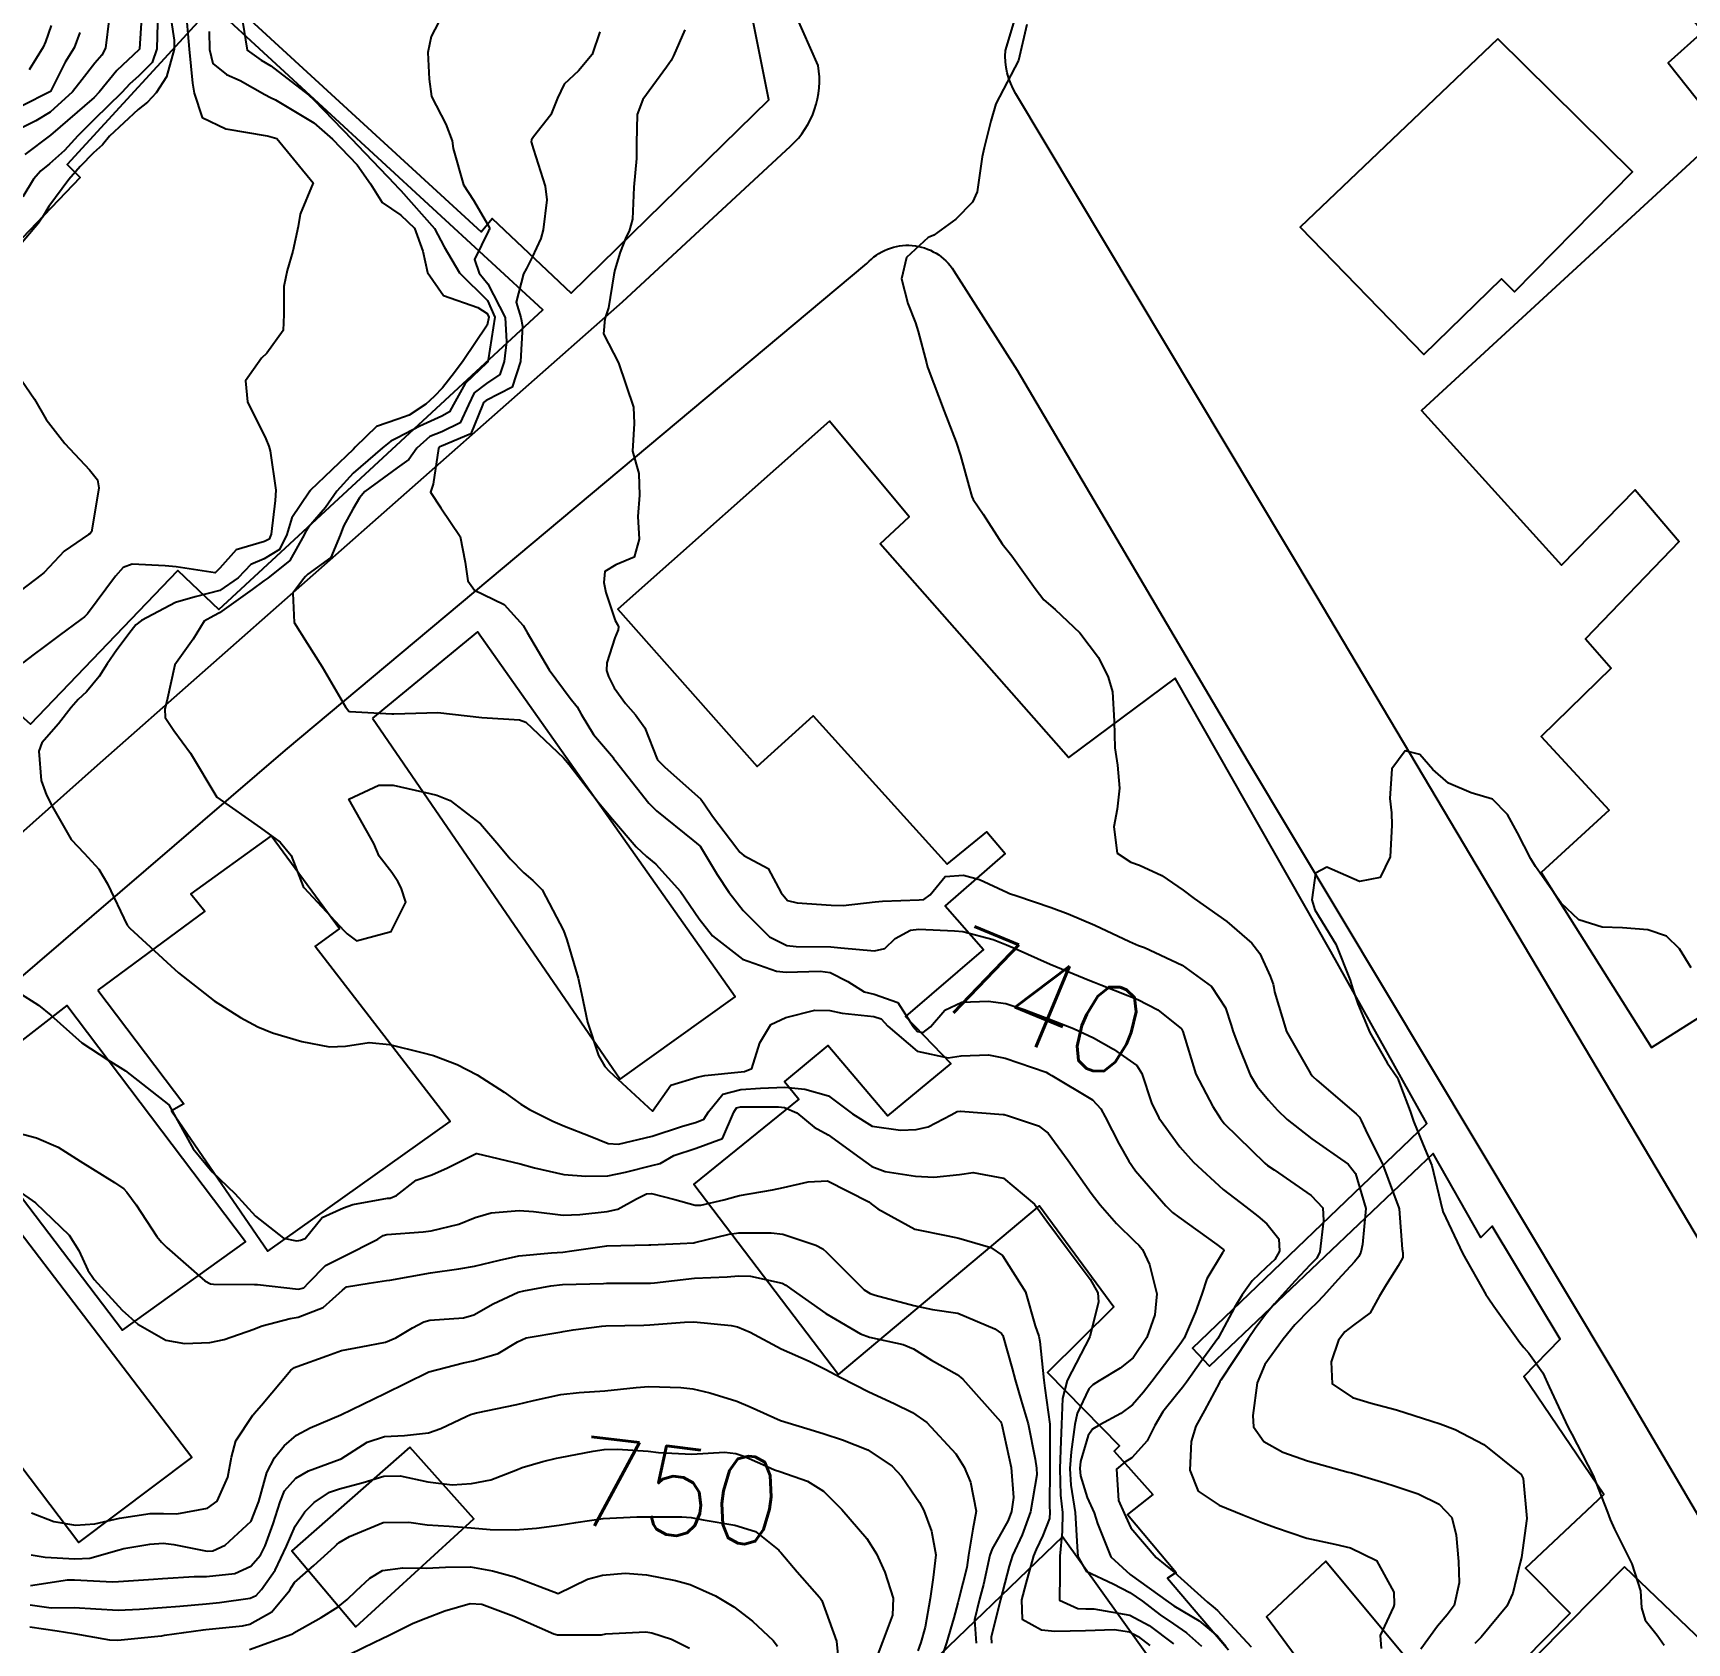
# Model space of a CAD drawing. Header units: metres. Extents: x 318500 to 325275, y 7408834 to 7428799.
# Drawn here: x 323027.7 to 323102.9, y 7421098.1 to 7421171.3 of the extents above; entities that cross this region are included whole.
import ezdxf
from ezdxf.enums import TextEntityAlignment as Align

# ---------------------------------------------------------------- set-up
doc = ezdxf.new("R2010")
doc.units = ezdxf.units.M
doc.header["$MEASUREMENT"] = 0
for name, color, linetype in [('Cotas', 45, 'Continuous'), ('Curvas de Nivel 1m', 11, 'Continuous'), ('Curvas de Nivel 5m', 15, 'Continuous'), ('Edificações', 30, 'Continuous'), ('Vias Primárias', 230, 'Continuous'), ('Vias Secundárias', 230, 'Continuous')]:
    doc.layers.add(name, color=color, linetype=linetype)
doc.styles.add('Style-STANDARD', font='STANDARD.shx')

msp = doc.modelspace()

# ---------------------------------------------------------------- linework, layer by layer
at = {"layer": 'Curvas de Nivel 1m', "flags": 128}
for points, elevation in [([(323034.584, 7421172.514), (323034.759, 7421170.596), (323034.906, 7421169.052), (323034.986, 7421168.592), (323035.342, 7421167.495), (323036.426, 7421166.976), (323038.304, 7421166.659), (323038.421, 7421166.632), (323038.744, 7421166.537), (323040.39, 7421164.52), (323039.8, 7421163.101), (323039.72, 7421162.527), (323039.477, 7421161.405), (323039.206, 7421160.531), (323039.062, 7421159.8), (323039.056, 7421158.533), (323039.026, 7421157.809), (323038.292, 7421156.772), (323038.05, 7421156.544), (323037.322, 7421155.506), (323037.406, 7421154.553), (323038.235, 7421152.881), (323038.38, 7421152.538), (323038.438, 7421152.328), (323038.699, 7421150.535), (323038.662, 7421150.074), (323038.485, 7421148.535), (323038.394, 7421148.319), (323038.175, 7421148.21), (323036.895, 7421147.833), (323036.156, 7421146.99), (323035.943, 7421146.782), (323034.157, 7421147.046), (323033.661, 7421147.093), (323032.158, 7421147.177), (323031.753, 7421147.029), (323031.397, 7421146.631), (323030.133, 7421144.916), (323030, 7421144.783), (323029.825, 7421144.653), (323028.846, 7421143.936), (323028.111, 7421143.388), (323027.701, 7421143.081), (323027.194, 7421142.684)], 744), ([(323032.623, 7421172.494), (323032.502, 7421170.62), (323032.493, 7421170.596), (323032.469, 7421170.569), (323031.461, 7421169.629), (323030.665, 7421168.647), (323030.438, 7421168.408), (323028.442, 7421166.68), (323027.287, 7421165.811)], 747), ([(323046.431, 7421172.441), (323045.76, 7421171.168), (323045.607, 7421170.449), (323045.67, 7421169.236), (323045.773, 7421168.447), (323046.431, 7421167.184), (323046.714, 7421166.436), (323046.77, 7421166.079), (323047.235, 7421164.427), (323047.691, 7421163.728), (323048.371, 7421162.558), (323048.414, 7421162.453), (323048.413, 7421162.409), (323048.402, 7421162.377), (323048.369, 7421162.331), (323047.732, 7421161.037), (323047.945, 7421160.416), (323048.333, 7421159.921), (323049.133, 7421158.398), (323049.195, 7421157.293), (323049.086, 7421156.398), (323048.887, 7421155.794), (323048.275, 7421155.391), (323047.725, 7421154.961), (323047.465, 7421154.422), (323047.076, 7421153.599), (323046.241, 7421153.187), (323045.703, 7421152.98), (323045.104, 7421152.451), (323044.74, 7421151.939), (323044.221, 7421151.56), (323042.744, 7421150.482), (323042.496, 7421150.195), (323042.198, 7421149.674), (323041.776, 7421148.906), (323041.617, 7421148.496), (323041.191, 7421147.473), (323040.153, 7421146.719), (323040.047, 7421146.616), (323039.96, 7421146.513), (323039.475, 7421145.852), (323039.533, 7421144.519), (323040.116, 7421143.58), (323040.807, 7421142.503), (323041.872, 7421140.693), (323042.018, 7421140.491), (323042.07, 7421140.472), (323043.977, 7421140.369), (323044.069, 7421140.369), (323046.07, 7421140.43), (323048.068, 7421140.208), (323049.783, 7421140.1), (323050.066, 7421139.99), (323051.782, 7421138.363), (323052.046, 7421138.061), (323053.375, 7421136.336), (323054.009, 7421135.577), (323055.088, 7421134.314), (323055.557, 7421133.878), (323055.982, 7421133.531), (323057.103, 7421132.289), (323057.952, 7421131.046), (323058.556, 7421130.264), (323059.924, 7421129.214), (323061.473, 7421128.67), (323061.916, 7421128.622), (323063.457, 7421128.664), (323063.916, 7421128.609), (323064.715, 7421128.188), (323065.457, 7421127.728), (323065.905, 7421127.624), (323066.986, 7421127.239), (323067.689, 7421126.143), (323067.887, 7421125.916), (323068.145, 7421125.879), (323068.471, 7421126.134), (323069.129, 7421126.896), (323069.901, 7421127.246), (323071.099, 7421127.299), (323071.901, 7421127.186), (323072.739, 7421126.918), (323073.894, 7421126.474), (323074.982, 7421126.049), (323075.884, 7421125.633), (323076.792, 7421125.11), (323077.865, 7421124.369), (323078.093, 7421124.006), (323078.524, 7421122.677), (323078.858, 7421121.995), (323079.82, 7421120.666), (323080.431, 7421119.974), (323081.792, 7421118.731), (323082.823, 7421117.944), (323083.365, 7421117.525), (323083.772, 7421117.173), (323084.325, 7421116.481), (323084.353, 7421115.921), (323084.129, 7421115.55), (323083.749, 7421115.188), (323083.103, 7421114.576), (323082.65, 7421113.946), (323082.302, 7421113.371), (323081.704, 7421112.256), (323081.604, 7421112.059), (323081.546, 7421111.962), (323080.764, 7421110.895), (323080.114, 7421109.976), (323079.932, 7421109.72), (323079.671, 7421109.399), (323079.035, 7421108.613), (323078.675, 7421107.995), (323078.335, 7421107.304), (323077.628, 7421106.528), (323077.311, 7421106.327), (323076.942, 7421106.017), (323077.033, 7421104.588), (323077.278, 7421104.013), (323077.59, 7421103.349), (323078.733, 7421101.993), (323079.56, 7421101.332), (323081.072, 7421099.957), (323081.337, 7421099.752), (323081.536, 7421099.587), (323083.062, 7421097.935)], 741), ([(323031.118, 7421172.013), (323030.953, 7421170.643), (323030.778, 7421170.333), (323030.46, 7421169.958), (323029.892, 7421169.215), (323029.452, 7421168.665), (323028.431, 7421167.741), (323027.776, 7421167.337), (323026.504, 7421166.699)], 748), ([(323033.321, 7421171.778), (323033.28, 7421170.612), (323033.077, 7421169.998), (323032.451, 7421169.367), (323032.055, 7421169.017), (323031.694, 7421168.631), (323030.427, 7421167.395), (323029.694, 7421166.661), (323029.089, 7421165.991), (323028.401, 7421165.384), (323028.011, 7421165.069), (323027.675, 7421164.687), (323027.182, 7421163.888)], 746), ([(323037.178, 7421171.872), (323037.392, 7421170.556), (323038.023, 7421170.104), (323038.463, 7421169.838), (323040.186, 7421168.523), (323040.446, 7421168.286), (323042.176, 7421166.494), (323042.416, 7421166.24), (323044.104, 7421164.464), (323044.24, 7421164.314), (323044.387, 7421164.17), (323045.915, 7421162.445), (323046.358, 7421161.613), (323047.051, 7421160.429), (323048.321, 7421159.164), (323048.651, 7421158.405), (323048.353, 7421156.471), (323048.341, 7421156.409), (323048.329, 7421156.37), (323048.289, 7421156.336), (323047.309, 7421155.39), (323046.777, 7421154.432), (323046.591, 7421154.099), (323046.252, 7421153.905), (323045.242, 7421153.453), (323044.237, 7421152.926), (323043.935, 7421152.764), (323043.545, 7421152.47), (323042.218, 7421151.307), (323041.474, 7421150.501), (323040.955, 7421149.752), (323040.185, 7421148.851), (323040.046, 7421148.648), (323039.991, 7421148.513), (323039.34, 7421147.344), (323038.34, 7421146.537), (323038.149, 7421146.421), (323037.616, 7421146.02), (323036.134, 7421144.961), (323035.877, 7421144.828), (323035.443, 7421144.577), (323034.934, 7421143.765), (323034.1, 7421142.59), (323033.734, 7421140.936), (323033.649, 7421140.596), (323033.665, 7421140.195), (323034.06, 7421139.613), (323034.814, 7421138.582), (323036.02, 7421136.57), (323038, 7421135.183), (323038.893, 7421134.526), (323039.387, 7421133.922), (323039.942, 7421132.51), (323039.969, 7421132.467), (323041.806, 7421130.491), (323041.938, 7421130.357), (323042.367, 7421130.05), (323043.94, 7421130.46), (323044.609, 7421131.801), (323044.397, 7421132.454), (323044.251, 7421132.734), (323043.977, 7421133.155), (323043.402, 7421133.886), (323043.159, 7421134.472), (323042.02, 7421136.49), (323043.382, 7421137.118), (323044.03, 7421137.125), (323045.709, 7421136.751), (323046.024, 7421136.667), (323046.628, 7421136.424), (323048.004, 7421135.359), (323048.837, 7421134.397), (323049.363, 7421133.769), (323049.978, 7421133.135), (323050.387, 7421132.787), (323050.812, 7421132.367), (323051.78, 7421130.515), (323051.847, 7421130.351), (323051.936, 7421130.09), (323052.452, 7421128.345), (323052.602, 7421127.644), (323052.875, 7421126.34), (323053.38, 7421124.823), (323053.656, 7421124.332), (323053.857, 7421124.111), (323055.83, 7421122.3), (323056.656, 7421123.48), (323057.854, 7421123.846), (323058.21, 7421123.911), (323059.857, 7421124.081), (323060.011, 7421124.095), (323060.345, 7421124.243), (323060.716, 7421125.399), (323061.214, 7421126.23), (323061.893, 7421126.56), (323063.212, 7421126.892), (323063.897, 7421126.878), (323064.457, 7421126.753), (323065.894, 7421126.608), (323066.225, 7421126.496), (323066.539, 7421126.16), (323067.873, 7421125.022), (323069.278, 7421124.717), (323069.87, 7421124.81), (323071.111, 7421124.862), (323071.869, 7421124.71), (323073.73, 7421124.062), (323073.859, 7421124), (323073.994, 7421123.923), (323075.848, 7421122.804), (323076.217, 7421122.408), (323076.423, 7421122.031), (323077.05, 7421120.793), (323077.489, 7421120.015), (323077.804, 7421119.581), (323079.186, 7421117.989), (323079.486, 7421117.693), (323079.775, 7421117.467), (323081.498, 7421116.227), (323081.761, 7421116.041), (323081.805, 7421116.004), (323081.829, 7421115.959), (323081.805, 7421115.914), (323081.758, 7421115.851), (323081.038, 7421114.669), (323080.816, 7421113.969), (323080.529, 7421113.161), (323080.005, 7421111.977), (323079.893, 7421111.783), (323079.695, 7421111.523), (323078.541, 7421109.997), (323078.166, 7421109.509), (323077.664, 7421108.937), (323077.13, 7421108.544), (323076.171, 7421108.025), (323075.836, 7421107.839), (323075.643, 7421107.54), (323075.297, 7421106.363), (323075.264, 7421106.035), (323075.294, 7421105.712), (323075.607, 7421104.717), (323075.926, 7421104.027), (323076.075, 7421103.543), (323076.674, 7421102.019), (323077.558, 7421101.219), (323079.281, 7421099.984), (323079.429, 7421099.872), (323079.538, 7421099.802), (323080.689, 7421099.12), (323081.525, 7421098.415), (323081.925, 7421097.946)], 742), ([(323072.856, 7421171.723), (323072.47, 7421170.09), (323071.449, 7421168.105), (323071.224, 7421167.323), (323070.909, 7421166.113), (323070.82, 7421165.708), (323070.6, 7421164.117), (323070.385, 7421163.641), (323069.634, 7421162.871), (323068.626, 7421162.137), (323068.447, 7421162.061), (323068.368, 7421162.026), (323067.381, 7421161.128), (323067.158, 7421160.158), (323067.45, 7421159.026), (323067.794, 7421158.148), (323067.913, 7421157.753), (323068.292, 7421156.335), (323068.344, 7421156.139), (323068.372, 7421156.056), (323069.099, 7421154.132), (323069.638, 7421152.727), (323069.837, 7421152.124), (323070.216, 7421150.734), (323070.35, 7421150.256), (323070.416, 7421150.117), (323070.865, 7421149.445), (323071.728, 7421148.097), (323072.172, 7421147.561), (323073.242, 7421146.074), (323073.627, 7421145.55), (323074.141, 7421145.112), (323075.271, 7421144.049), (323076.113, 7421142.933), (323076.558, 7421142.033), (323076.749, 7421141.372), (323076.822, 7421140.029), (323076.858, 7421138.828), (323076.985, 7421138.026), (323077.073, 7421136.986), (323076.966, 7421136.026), (323076.813, 7421135.222), (323076.966, 7421134.025), (323077.594, 7421133.624), (323077.985, 7421133.483), (323079.003, 7421133.017), (323079.974, 7421132.34), (323080.47, 7421131.975), (323081.954, 7421130.918), (323083.097, 7421129.943), (323083.456, 7421129.461), (323083.925, 7421128.442), (323084.065, 7421128.071), (323084.095, 7421127.927), (323084.127, 7421127.717), (323084.663, 7421125.918), (323085.758, 7421124.005), (323085.829, 7421123.9), (323085.844, 7421123.885), (323085.86, 7421123.867), (323086.052, 7421123.704), (323087.843, 7421122.171), (323087.986, 7421122.022), (323088.06, 7421121.877), (323088.262, 7421121.445), (323089.046, 7421119.861), (323089.781, 7421117.903), (323089.792, 7421117.85), (323089.935, 7421116.021), (323089.96, 7421115.847), (323089.959, 7421115.645), (323089.751, 7421115.26), (323089.197, 7421114.399), (323088.885, 7421113.863), (323088.468, 7421113.119), (323087.71, 7421112.565), (323087.325, 7421112.264), (323087.034, 7421111.887), (323086.692, 7421110.888), (323086.738, 7421109.889), (323087.671, 7421109.273), (323088.525, 7421109.009), (323089.663, 7421108.714), (323091.281, 7421108.201), (323091.654, 7421108.072), (323092.339, 7421107.813), (323093.64, 7421107.133), (323095.337, 7421105.774), (323095.433, 7421105.588), (323095.6, 7421103.77), (323095.35, 7421101.997), (323095.303, 7421101.774), (323094.956, 7421100.372), (323094.685, 7421099.783), (323093.526, 7421098.37), (323093.239, 7421098.086)], 738), ([(323029.784, 7421171.357), (323029.529, 7421170.664), (323029.121, 7421170.01), (323028.44, 7421168.68), (323027.122, 7421168.004)], 749), ([(323035.659, 7421171.406), (323035.678, 7421170.582), (323035.829, 7421169.948), (323036.459, 7421169.448), (323037.069, 7421169.174), (323038.197, 7421168.544), (323038.448, 7421168.408), (323038.686, 7421168.298), (323040.431, 7421167.249), (323041.273, 7421166.507), (323042.403, 7421165.341), (323043.008, 7421164.481), (323043.527, 7421163.618), (323044.376, 7421163.051), (323045.009, 7421162.454), (323045.386, 7421161.418), (323045.594, 7421160.447), (323046.324, 7421159.399), (323047.88, 7421158.853), (323048.312, 7421158.576), (323048.385, 7421158.409), (323048.306, 7421158.039), (323047.211, 7421156.426), (323046.818, 7421155.895), (323046.271, 7421155.197), (323045.903, 7421154.806), (323045.513, 7421154.447), (323044.755, 7421153.952), (323044.25, 7421153.772), (323043.279, 7421153.44), (323042.299, 7421152.489), (323042.229, 7421152.41), (323040.262, 7421150.519), (323040.238, 7421150.491), (323040.209, 7421150.456), (323039.428, 7421149.285), (323039.198, 7421148.525), (323038.863, 7421147.836), (323038.163, 7421147.417), (323037.555, 7421147.153), (323036.977, 7421146.558), (323036.144, 7421145.975), (323035.027, 7421145.695), (323034.138, 7421145.432), (323032.586, 7421144.613), (323032.327, 7421144.417), (323032.123, 7421144.14), (323031.467, 7421143.273), (323031.029, 7421142.636), (323030.66, 7421142.073), (323030.081, 7421141.365), (323029.713, 7421141.016), (323029.392, 7421140.657), (323028.814, 7421139.911), (323028.054, 7421139.053), (323027.919, 7421138.672), (323028.03, 7421137.342), (323028.258, 7421136.668), (323028.538, 7421136.139), (323029.391, 7421134.656), (323029.984, 7421134.023), (323030.639, 7421133.302), (323031.038, 7421132.634), (323031.942, 7421130.762), (323032.049, 7421130.618), (323033.915, 7421128.905), (323034.274, 7421128.586), (323035.897, 7421127.319), (323036.352, 7421127.021), (323037.095, 7421126.552), (323037.884, 7421126.124), (323038.547, 7421125.863), (323039.874, 7421125.467), (323041.142, 7421125.227), (323041.871, 7421125.254), (323042.937, 7421125.412), (323043.873, 7421125.326), (323045.338, 7421124.968), (323045.866, 7421124.829), (323046.951, 7421124.419), (323047.853, 7421123.949), (323049.08, 7421123.153), (323049.834, 7421122.62), (323050.233, 7421122.374), (323051.302, 7421121.835), (323051.823, 7421121.617), (323052.998, 7421121.159), (323053.815, 7421120.819), (323054.286, 7421120.794), (323055.819, 7421121.159), (323057.143, 7421121.6), (323057.825, 7421121.788), (323058.163, 7421121.93), (323058.371, 7421122.265), (323059.026, 7421123.074), (323059.845, 7421123.278), (323060.746, 7421123.337), (323061.847, 7421123.383), (323062.753, 7421123.3), (323063.842, 7421122.995), (323064.926, 7421122.179), (323065.824, 7421121.608), (323067.108, 7421121.436), (323067.823, 7421121.461), (323068.375, 7421121.584), (323069.421, 7421122.124), (323069.68, 7421122.274), (323069.833, 7421122.298), (323071.774, 7421122.148), (323071.831, 7421122.14), (323072.019, 7421122.087), (323073.388, 7421121.629), (323073.822, 7421121.288), (323074.732, 7421120.051), (323075.788, 7421118.563), (323076.198, 7421118.034), (323076.939, 7421117.189), (323077.764, 7421116.366), (323077.952, 7421116.197), (323078.122, 7421116.005), (323078.43, 7421115.32), (323078.776, 7421113.994), (323078.684, 7421113.027), (323078.319, 7421112.001), (323077.691, 7421111.071), (323077.095, 7421110.606), (323076.15, 7421110.025), (323075.857, 7421109.849), (323075.675, 7421109.666), (323075.147, 7421108.548), (323075.044, 7421108.039), (323074.867, 7421106.806), (323074.809, 7421106.042), (323074.86, 7421105.289), (323075.057, 7421104.038), (323075.139, 7421102.474), (323075.172, 7421102.036), (323075.56, 7421101.379), (323076.777, 7421100.792), (323077.546, 7421100.396), (323078.113, 7421100.001), (323078.928, 7421099.383), (323079.53, 7421098.97), (323080.122, 7421098.567), (323080.808, 7421097.961)], 743), ([(323057.298, 7421171.482), (323056.778, 7421170.297), (323056.676, 7421170.09), (323056.465, 7421169.774), (323055.383, 7421168.316), (323055.13, 7421167.629), (323055.101, 7421166.32), (323055.104, 7421165.625), (323054.974, 7421164.321), (323054.924, 7421162.871), (323054.768, 7421162.324), (323054.636, 7421162.056), (323054.356, 7421161.371), (323054.109, 7421160.568), (323054.067, 7421160.334), (323053.825, 7421158.83), (323053.658, 7421158.34), (323053.607, 7421157.644), (323054.29, 7421156.33), (323054.97, 7421154.319), (323055, 7421153.567), (323054.925, 7421152.32), (323055.203, 7421151.299), (323055.244, 7421150.314), (323055.166, 7421149.344), (323055.217, 7421148.314), (323054.991, 7421147.494), (323054.162, 7421147.14), (323053.661, 7421146.834), (323053.614, 7421146.338), (323053.7, 7421145.891), (323054.133, 7421144.609), (323054.235, 7421144.433), (323054.283, 7421144.328), (323054.267, 7421144.189), (323054.123, 7421143.831), (323053.758, 7421142.683), (323053.738, 7421142.335), (323053.832, 7421142.07), (323054.088, 7421141.548), (323054.597, 7421140.841), (323055.053, 7421140.315), (323055.487, 7421139.731), (323056.038, 7421138.3), (323056.05, 7421138.278), (323056.378, 7421137.963), (323058.023, 7421136.484), (323058.184, 7421136.278), (323058.566, 7421135.717), (323059.672, 7421134.255), (323059.805, 7421134.069), (323059.987, 7421133.919), (323061.087, 7421133.34), (323061.676, 7421132.224), (323061.965, 7421131.88), (323062.407, 7421131.772), (323063.962, 7421131.662), (323064.497, 7421131.657), (323065.965, 7421131.809), (323066.285, 7421131.845), (323067.966, 7421131.902), (323068.176, 7421131.928), (323068.458, 7421132.135), (323069.138, 7421132.968), (323069.979, 7421133.026), (323070.697, 7421132.829), (323071.971, 7421132.235), (323072.072, 7421132.189), (323072.394, 7421132.084), (323073.963, 7421131.564), (323074.735, 7421131.275), (323075.951, 7421130.762), (323077.529, 7421130.016), (323077.937, 7421129.837), (323078.209, 7421129.732), (323079.924, 7421128.932), (323081.261, 7421127.966), (323081.9, 7421126.999), (323082.143, 7421126.205), (323082.223, 7421125.955), (323082.422, 7421125.411), (323083.008, 7421123.943), (323083.335, 7421123.418), (323083.849, 7421122.79), (323084.254, 7421122.334), (323084.7, 7421121.917), (323085.827, 7421121.038), (323087.466, 7421119.883), (323087.804, 7421119.464), (323088.269, 7421117.873), (323088.117, 7421116.229), (323088.045, 7421115.876), (323087.955, 7421115.679), (323087.754, 7421115.448), (323087.003, 7421114.625), (323086.353, 7421113.894), (323086.05, 7421113.572), (323085.721, 7421113.271), (323085.04, 7421112.58), (323084.511, 7421111.918), (323083.688, 7421110.77), (323083.337, 7421109.935), (323083.137, 7421108.458), (323083.172, 7421107.935), (323083.64, 7421107.275), (323084.5, 7421106.784), (323085.627, 7421106.386), (323087.478, 7421105.881), (323087.62, 7421105.841), (323089.142, 7421105.383), (323089.614, 7421105.236), (323090.662, 7421104.885), (323091.606, 7421104.427), (323092.184, 7421103.814), (323092.387, 7421103.013), (323092.492, 7421101.811), (323092.518, 7421100.848), (323092.286, 7421099.813), (323091.97, 7421099.382), (323091.531, 7421098.874), (323090.772, 7421097.831)], 739), ([(323103.075, 7421128.816), (323102.539, 7421129.681), (323101.948, 7421130.255), (323101.108, 7421130.547), (323099.954, 7421130.636), (323099.025, 7421130.658), (323097.959, 7421130.992), (323097.154, 7421131.752), (323095.995, 7421133.418), (323095.785, 7421133.773), (323095.178, 7421134.949), (323094.716, 7421135.79), (323094.03, 7421136.487), (323093.074, 7421136.77), (323092.041, 7421137.214), (323091.325, 7421137.831), (323090.732, 7421138.511), (323090.058, 7421138.692), (323089.453, 7421137.859), (323089.372, 7421136.518), (323089.436, 7421135.859), (323089.465, 7421135.308), (323089.378, 7421133.859), (323088.932, 7421132.92), (323087.983, 7421132.742), (323086.495, 7421133.392), (323085.988, 7421133.113), (323085.824, 7421131.902), (323085.963, 7421131.446), (323086.904, 7421129.89), (323087.56, 7421128.247), (323087.67, 7421127.883), (323087.909, 7421127.179), (323088.459, 7421125.871), (323089.24, 7421124.488), (323089.692, 7421123.853), (323089.746, 7421123.739), (323089.856, 7421123.445), (323090.296, 7421122.295), (323090.439, 7421121.841), (323090.887, 7421120.771), (323091.282, 7421119.828), (323091.751, 7421117.85), (323091.759, 7421117.82), (323091.762, 7421117.803), (323091.779, 7421117.732), (323092.689, 7421115.811), (323093.732, 7421113.96), (323093.833, 7421113.798), (323094.097, 7421113.421), (323095.285, 7421111.776), (323095.469, 7421111.545), (323095.695, 7421111.288), (323096.321, 7421110.395), (323096.613, 7421109.756), (323097.457, 7421107.939), (323097.569, 7421107.741), (323097.648, 7421107.599), (323098.621, 7421105.73), (323099.272, 7421104.055), (323099.382, 7421103.722), (323099.593, 7421103.277), (323100.379, 7421101.708), (323100.774, 7421100.479), (323100.816, 7421099.701), (323100.987, 7421099.151), (323101.528, 7421098.458), (323101.839, 7421098.001)], 737), ([(323026.946, 7421127.73), (323027.895, 7421127.121), (323028.47, 7421126.664), (323029.871, 7421125.399), (323031.056, 7421124.632), (323031.853, 7421124.133), (323033.83, 7421122.59), (323034.94, 7421120.579), (323035.795, 7421119.541), (323036.825, 7421118.554), (323037.765, 7421117.521), (323039.048, 7421116.521), (323039.64, 7421116.403), (323039.749, 7421116.412), (323039.825, 7421116.433), (323040.026, 7421116.507), (323040.805, 7421117.459), (323041.771, 7421117.902), (323042.201, 7421118.056), (323043.778, 7421118.333), (323043.893, 7421118.344), (323044.18, 7421118.454), (323045.075, 7421119.156), (323045.795, 7421119.406), (323046.504, 7421119.719), (323047.809, 7421120.374), (323047.842, 7421120.377), (323049.803, 7421119.903), (323050.458, 7421119.713), (323051.796, 7421119.414), (323052.793, 7421119.343), (323053.795, 7421119.356), (323054.594, 7421119.522), (323055.803, 7421119.82), (323056.183, 7421119.916), (323056.793, 7421120.285), (323057.813, 7421120.619), (323059.019, 7421121.056), (323059.527, 7421122.253), (323059.644, 7421122.441), (323059.834, 7421122.488), (323061.565, 7421122.493), (323061.834, 7421122.466), (323062.39, 7421122.212), (323063.186, 7421121.562), (323063.82, 7421121.222), (323065.259, 7421120.176), (323065.804, 7421119.773), (323066.406, 7421119.556), (323067.798, 7421119.342), (323068.631, 7421119.294), (323069.799, 7421119.414), (323070.413, 7421119.498), (323071.797, 7421119.252), (323073.201, 7421118.069), (323073.451, 7421117.739), (323073.772, 7421117.285), (323074.695, 7421116.051), (323075.739, 7421114.65), (323076.089, 7421114.026), (323076.12, 7421113.63), (323075.727, 7421112.03), (323074.696, 7421110.045), (323074.484, 7421109.232), (323074.437, 7421108.048), (323074.405, 7421107.282), (323074.355, 7421106.049), (323074.388, 7421104.829), (323074.477, 7421104.047), (323074.463, 7421103.171), (323074.364, 7421102.048), (323074.361, 7421101.245), (323074.342, 7421100.048), (323075.181, 7421099.679), (323075.536, 7421099.656), (323075.902, 7421099.66), (323077.534, 7421099.368), (323078.427, 7421098.894), (323079.521, 7421098.075)], 744), ([(323026.957, 7421118.682), (323027.772, 7421118.123), (323029.289, 7421116.655), (323029.743, 7421115.965), (323030.153, 7421115.062), (323030.437, 7421114.639), (323031.709, 7421113.245), (323032.413, 7421112.609), (323033.689, 7421111.886), (323034.538, 7421111.73), (323035.688, 7421111.77), (323036.344, 7421111.906), (323037.698, 7421112.384), (323037.807, 7421112.43), (323038.081, 7421112.534), (323039.351, 7421112.87), (323039.706, 7421112.93), (323040.848, 7421113.363), (323041.725, 7421114.157), (323041.916, 7421114.298), (323042.944, 7421114.472), (323043.731, 7421114.586), (323043.886, 7421114.612), (323045.735, 7421114.946), (323047.024, 7421115.13), (323047.738, 7421115.243), (323048.873, 7421115.525), (323049.743, 7421115.708), (323051.239, 7421115.852), (323051.745, 7421115.883), (323052.156, 7421115.936), (323053.748, 7421116.166), (323055.661, 7421116.213), (323055.749, 7421116.214), (323057.094, 7421116.28), (323057.711, 7421116.311), (323057.751, 7421116.318), (323059.314, 7421116.697), (323059.758, 7421116.755), (323061.223, 7421116.763), (323061.757, 7421116.699), (323063.262, 7421116.197), (323063.583, 7421116.027), (323063.747, 7421115.886), (323065.459, 7421114.173), (323065.728, 7421114.004), (323065.965, 7421113.927), (323067.72, 7421113.449), (323068.564, 7421113.28), (323069.715, 7421113.113), (323071.404, 7421112.394), (323071.701, 7421112.186), (323071.757, 7421112.089), (323072.195, 7421110.592), (323072.323, 7421110.08), (323072.606, 7421109.135), (323072.917, 7421108.071), (323073.231, 7421106.461), (323073.297, 7421106.065), (323073.308, 7421105.756), (323073.022, 7421104.069), (323072.637, 7421103.022), (323072.211, 7421102.08), (323072.047, 7421101.598), (323071.662, 7421100.088), (323071.535, 7421099.587), (323071.232, 7421098.384), (323071.25, 7421098.093)], 746), ([(323027.584, 7421104.02), (323028.603, 7421103.637), (323029.578, 7421103.46), (323030.469, 7421103.527), (323031.582, 7421103.781), (323032.975, 7421103.99), (323033.584, 7421103.993), (323034.187, 7421103.981), (323035.587, 7421104.238), (323036.025, 7421104.563), (323036.519, 7421105.644), (323036.678, 7421106.554), (323036.876, 7421107.307), (323037.649, 7421108.461), (323037.683, 7421108.506), (323037.711, 7421108.539), (323038.04, 7421108.92), (323039.38, 7421110.514), (323039.55, 7421110.634), (323039.673, 7421110.683), (323041.011, 7421111.165), (323041.684, 7421111.405), (323042.581, 7421111.582), (323043.69, 7421111.781), (323044.154, 7421111.992), (323044.91, 7421112.442), (323045.423, 7421112.716), (323045.705, 7421112.792), (323047.229, 7421112.893), (323047.709, 7421113.037), (323048.588, 7421113.526), (323049.725, 7421114.06), (323049.973, 7421114.13), (323051.203, 7421114.358), (323051.731, 7421114.41), (323053.601, 7421114.462), (323053.731, 7421114.467), (323053.878, 7421114.474), (323055.732, 7421114.476), (323055.928, 7421114.493), (323057.734, 7421114.692), (323059.224, 7421114.766), (323059.736, 7421114.802), (323060.286, 7421114.792), (323061.733, 7421114.474), (323061.901, 7421114.387), (323062.125, 7421114.214), (323063.714, 7421113.094), (323065.285, 7421112.174), (323065.698, 7421112.016), (323067.234, 7421111.685), (323067.694, 7421111.491), (323068.526, 7421110.965), (323069.682, 7421110.319), (323069.941, 7421110.107), (323071.651, 7421108.186), (323071.697, 7421108.089), (323071.714, 7421108.024), (323072.139, 7421106.082), (323072.243, 7421104.717), (323072.155, 7421104.082), (323072.004, 7421103.674), (323071.583, 7421102.924), (323071.272, 7421102.395), (323071.178, 7421102.094), (323070.881, 7421100.766), (323070.71, 7421100.098), (323070.474, 7421099.157), (323070.546, 7421098.1)], 747), ([(323027.562, 7421102.114), (323028.212, 7421102.012), (323029.559, 7421101.933), (323030.234, 7421101.966), (323031.566, 7421102.337), (323031.786, 7421102.397), (323032.969, 7421102.599), (323033.571, 7421102.647), (323034.054, 7421102.585), (323035.566, 7421102.289), (323035.827, 7421102.305), (323036.395, 7421102.558), (323037.581, 7421103.65), (323037.929, 7421104.535), (323038.287, 7421105.853), (323038.638, 7421106.525), (323039.078, 7421107.069), (323039.636, 7421107.551), (323040.256, 7421107.889), (323041.65, 7421108.49), (323043.66, 7421109.45), (323045.624, 7421110.431), (323045.656, 7421110.444), (323047.237, 7421110.854), (323047.678, 7421110.934), (323048.805, 7421111.271), (323049.691, 7421111.804), (323050.085, 7421111.984), (323051.699, 7421112.263), (323051.773, 7421112.275), (323052.227, 7421112.345), (323053.518, 7421112.517), (323053.703, 7421112.526), (323055.441, 7421112.566), (323055.704, 7421112.577), (323057.286, 7421112.697), (323057.707, 7421112.708), (323059.409, 7421112.548), (323059.703, 7421112.483), (323060.278, 7421112.241), (323061.689, 7421111.49), (323062.96, 7421110.922), (323063.676, 7421110.565), (323064.389, 7421110.183), (323065.67, 7421109.531), (323066.819, 7421108.996), (323067.657, 7421108.59), (323068.305, 7421108.13), (323069.629, 7421106.71), (323070.012, 7421106.106), (323070.299, 7421105.417), (323070.546, 7421104.101), (323070.402, 7421103.287), (323070.209, 7421102.104), (323070.125, 7421101.541), (323069.757, 7421100.108), (323069.714, 7421099.932), (323069.531, 7421099.257), (323069.2, 7421098.115), (323068.781, 7421096.84)], 748), ([(323027.541, 7421100.718), (323029.226, 7421100.972), (323029.545, 7421100.979), (323031.273, 7421100.895), (323031.544, 7421100.901), (323033.135, 7421101.008), (323033.547, 7421101.042), (323034.989, 7421101.135), (323035.548, 7421101.135), (323036.829, 7421101.273), (323037.556, 7421101.603), (323038.002, 7421102.095), (323038.217, 7421102.53), (323038.58, 7421103.525), (323038.893, 7421104.52), (323039.092, 7421105.024), (323039.606, 7421105.606), (323040.184, 7421105.932), (323041.62, 7421106.464), (323041.641, 7421106.468), (323041.673, 7421106.489), (323042.856, 7421107.247), (323043.636, 7421107.503), (323044.542, 7421107.541), (323045.639, 7421107.667), (323046.203, 7421107.863), (323047.349, 7421108.413), (323047.557, 7421108.505), (323047.651, 7421108.536), (323047.821, 7421108.577), (323049.656, 7421108.95), (323050.423, 7421109.134), (323051.661, 7421109.409), (323052.5, 7421109.503), (323053.662, 7421109.578), (323055.085, 7421109.729), (323055.665, 7421109.77), (323057.118, 7421109.731), (323057.664, 7421109.666), (323058.444, 7421109.481), (323059.658, 7421109.098), (323060.265, 7421108.85), (323061.65, 7421108.22), (323063.199, 7421107.753), (323063.641, 7421107.614), (323064.466, 7421107.353), (323065.631, 7421106.892), (323066.727, 7421106.153), (323067.157, 7421105.688), (323067.609, 7421105.021), (323067.969, 7421104.5), (323068.175, 7421104.131), (323068.522, 7421103.19), (323068.715, 7421102.123), (323068.6, 7421101.079), (323068.454, 7421100.126), (323068.226, 7421098.829), (323068.035, 7421098.132), (323067.897, 7421097.752)], 749), ([(323027.513, 7421098.846), (323028.754, 7421098.658), (323029.509, 7421098.54), (323031.133, 7421098.252), (323031.506, 7421098.234), (323033.335, 7421098.419), (323033.508, 7421098.439), (323033.64, 7421098.457), (323034.51, 7421098.58), (323035.385, 7421098.698), (323035.512, 7421098.712), (323037.177, 7421098.883), (323037.516, 7421098.956), (323038.521, 7421099.529), (323039.334, 7421100.513), (323039.41, 7421100.644), (323039.545, 7421100.85), (323040.425, 7421101.633), (323041.387, 7421102.492), (323041.478, 7421102.584), (323041.572, 7421102.672), (323042.045, 7421102.954), (323043.581, 7421103.587), (323044.744, 7421103.605), (323045.58, 7421103.477), (323046.577, 7421103.423), (323047.579, 7421103.345), (323048.452, 7421103.27), (323049.579, 7421103.248), (323050.548, 7421103.334), (323051.581, 7421103.458), (323052.344, 7421103.581), (323053.584, 7421103.773), (323055.119, 7421103.841), (323055.585, 7421103.843), (323057.159, 7421103.85), (323057.585, 7421103.812), (323058.135, 7421103.714), (323059.582, 7421103.472), (323060.515, 7421103.171), (323061.571, 7421102.333), (323061.624, 7421102.273), (323061.67, 7421102.219), (323062.415, 7421101.349), (323063.419, 7421100.192), (323063.476, 7421100.128), (323063.538, 7421100.032), (323064.196, 7421098.183), (323064.272, 7421097.419)], 751), ([(323037.503, 7421097.812), (323039.422, 7421098.511), (323039.479, 7421098.542), (323039.511, 7421098.565), (323040.759, 7421099.26), (323041.529, 7421099.757), (323041.936, 7421100.082), (323042.344, 7421100.478), (323042.966, 7421101.051), (323043.554, 7421101.397), (323044.471, 7421101.531), (323045.556, 7421101.506), (323046.418, 7421101.56), (323047.557, 7421101.565), (323048.556, 7421101.394), (323049.551, 7421101.112), (323051.54, 7421100.35), (323052.872, 7421101.015), (323053.553, 7421101.196), (323054.592, 7421101.277), (323055.554, 7421101.207), (323056.879, 7421100.951), (323057.547, 7421100.766), (323058.694, 7421100.258), (323059.535, 7421099.754), (323060.384, 7421099.092), (323061.315, 7421098.223), (323061.516, 7421097.968)], 752), ([(323041.498, 7421097.32), (323043.186, 7421098.144), (323043.508, 7421098.289), (323043.845, 7421098.455), (323044.948, 7421099.009), (323045.522, 7421099.237), (323046.385, 7421099.563), (323047.532, 7421099.908), (323048.067, 7421099.867), (323049.524, 7421099.331), (323051.341, 7421098.524), (323051.512, 7421098.479), (323053.373, 7421098.47), (323053.512, 7421098.484), (323053.701, 7421098.515), (323055.523, 7421098.614), (323055.798, 7421098.571), (323056.699, 7421098.282), (323057.514, 7421097.878)], 753)]:
    msp.add_lwpolyline(points, dxfattribs=dict(at, elevation=elevation))
at = {"layer": 'Curvas de Nivel 5m', "flags": 128}
for points, elevation in [([(323033.827, 7421172.607), (323034.075, 7421171.006), (323034.075, 7421170.604), (323033.718, 7421169.34), (323033.259, 7421168.612), (323032.865, 7421168.186), (323032.432, 7421167.86), (323031.124, 7421166.639), (323030.806, 7421166.252), (323030.409, 7421165.885), (323029.791, 7421165.267), (323029.275, 7421164.667), (323028.371, 7421163.436), (323028.088, 7421162.959), (323027.895, 7421162.685), (323026.341, 7421160.836)], 745), ([(323028.485, 7421171.671), (323028.22, 7421170.936), (323028.118, 7421170.684), (323027.484, 7421169.66)], 750), ([(323053.44, 7421171.391), (323053.083, 7421170.351), (323052.462, 7421169.607), (323051.814, 7421169.008), (323051.508, 7421168.369), (323051.198, 7421167.613), (323050.423, 7421166.61), (323050.321, 7421166.482), (323050.312, 7421166.382), (323050.415, 7421166.031), (323050.946, 7421164.374), (323051.016, 7421163.741), (323050.859, 7421162.375), (323050.748, 7421161.992), (323050.351, 7421161.14), (323050.103, 7421160.624), (323049.96, 7421160.386), (323049.622, 7421159.089), (323049.842, 7421158.387), (323049.922, 7421158.002), (323049.833, 7421156.387), (323049.444, 7421155.221), (323048.263, 7421154.616), (323048.138, 7421154.535), (323048.091, 7421154.413), (323047.563, 7421153.097), (323046.232, 7421152.54), (323046.158, 7421152.514), (323046.096, 7421152.441), (323045.848, 7421150.809), (323045.728, 7421150.445), (323046.199, 7421149.738), (323047.079, 7421148.427), (323047.314, 7421147.272), (323047.43, 7421146.421), (323047.727, 7421145.997), (323048.144, 7421145.799), (323049.078, 7421145.335), (323049.94, 7421144.383), (323050.125, 7421144.069), (323051.128, 7421142.37), (323052.081, 7421141.073), (323052.399, 7421140.68), (323052.587, 7421140.352), (323053.146, 7421139.429), (323054.05, 7421138.361), (323054.063, 7421138.343), (323054.147, 7421138.23), (323055.664, 7421136.305), (323056.015, 7421135.948), (323057.664, 7421134.614), (323057.991, 7421134.349), (323058.045, 7421134.279), (323058.764, 7421133.054), (323059.308, 7421132.26), (323059.958, 7421131.428), (323061.158, 7421130.232), (323061.934, 7421129.827), (323062.366, 7421129.783), (323063.934, 7421129.777), (323064.401, 7421129.725), (323065.931, 7421129.59), (323066.4, 7421129.696), (323066.866, 7421130.156), (323067.559, 7421130.533), (323067.946, 7421130.571), (323069.573, 7421130.496), (323069.945, 7421130.469), (323071.327, 7421130.099), (323071.937, 7421129.868), (323072.319, 7421129.699), (323073.924, 7421128.974), (323075.717, 7421128.238), (323075.912, 7421128.162), (323076.228, 7421128.035), (323077.444, 7421127.556), (323077.904, 7421127.376), (323078.814, 7421126.911), (323079.891, 7421126.039), (323079.929, 7421125.98), (323079.952, 7421125.916), (323080.55, 7421123.973), (323081.31, 7421122.501), (323081.66, 7421121.962), (323081.837, 7421121.74), (323083.684, 7421119.932), (323083.808, 7421119.828), (323084.109, 7421119.622), (323085.788, 7421118.458), (323086.315, 7421117.895), (323086.345, 7421117.324), (323086.182, 7421115.896), (323086.044, 7421115.609), (323085.751, 7421115.303), (323085.066, 7421114.584), (323084.463, 7421113.919), (323084.122, 7421113.526), (323083.717, 7421113.045), (323083.237, 7421112.407), (323082.931, 7421111.942), (323081.681, 7421110.062), (323081.636, 7421110.005), (323081.614, 7421109.961), (323080.939, 7421108.682), (323080.546, 7421107.967), (323080.336, 7421107.273), (323080.27, 7421105.97), (323080.651, 7421105.005), (323081.604, 7421104.373), (323082.688, 7421103.939), (323083.595, 7421103.578), (323084.161, 7421103.352), (323085.585, 7421102.878), (323086.863, 7421102.599), (323087.578, 7421102.431), (323088.76, 7421101.858), (323089.549, 7421100.421), (323089.569, 7421099.85), (323089.539, 7421099.745), (323088.928, 7421098.454), (323088.98, 7421097.855)], 740), ([(323027.135, 7421155.549), (323027.724, 7421154.678), (323028.246, 7421153.762), (323029.105, 7421152.661), (323030.218, 7421151.472), (323030.584, 7421151.014), (323030.648, 7421150.643), (323030.578, 7421150.271), (323030.312, 7421148.648), (323030.253, 7421148.575), (323030.178, 7421148.523), (323029.065, 7421147.762), (323028.152, 7421146.803), (323028.089, 7421146.733), (323028.011, 7421146.672), (323026.136, 7421145.272)], 745), ([(323026.546, 7421121.418), (323027.814, 7421121.085), (323028.794, 7421120.66), (323029.801, 7421120.023), (323031.359, 7421119.054), (323031.782, 7421118.763), (323031.927, 7421118.618), (323032.349, 7421118.033), (323033.29, 7421116.597), (323033.496, 7421116.342), (323033.745, 7421116.094), (323035.462, 7421114.573), (323035.728, 7421114.444), (323035.867, 7421114.429), (323037.728, 7421114.416), (323037.858, 7421114.408), (323039.725, 7421114.199), (323039.971, 7421114.263), (323040.198, 7421114.505), (323040.959, 7421115.277), (323041.742, 7421115.664), (323043.331, 7421116.466), (323043.578, 7421116.637), (323043.753, 7421116.69), (323045.391, 7421116.8), (323045.756, 7421116.846), (323047.022, 7421117.157), (323047.766, 7421117.457), (323048.49, 7421117.678), (323049.771, 7421117.776), (323050.412, 7421117.729), (323051.768, 7421117.558), (323052.521, 7421117.59), (323053.771, 7421117.739), (323054.251, 7421117.845), (323055.101, 7421118.31), (323055.552, 7421118.535), (323055.784, 7421118.555), (323056.846, 7421118.284), (323057.776, 7421118.016), (323058.029, 7421118.015), (323059.072, 7421118.257), (323059.616, 7421118.419), (323059.783, 7421118.454), (323061.293, 7421118.722), (323061.789, 7421118.823), (323062.911, 7421119.086), (323063.794, 7421119.123), (323065.665, 7421118.171), (323065.779, 7421118.084), (323066.084, 7421117.857), (323067.762, 7421116.921), (323069.257, 7421116.618), (323069.756, 7421116.524), (323071.218, 7421116.095), (323071.755, 7421115.735), (323072.795, 7421114.074), (323073.236, 7421112.538), (323073.395, 7421112.065), (323073.451, 7421111.817), (323073.622, 7421110.061), (323073.675, 7421109.698), (323073.899, 7421108.056), (323073.908, 7421107.794), (323073.9, 7421106.056), (323073.882, 7421104.335), (323073.896, 7421104.056), (323073.884, 7421103.768), (323073.584, 7421103.002), (323073.275, 7421102.364), (323073.16, 7421102.066), (323072.807, 7421100.815), (323072.618, 7421100.074), (323072.65, 7421099.192), (323073.526, 7421098.703), (323074.125, 7421098.65), (323075.526, 7421098.671), (323076.824, 7421098.721), (323077.526, 7421098.612), (323077.923, 7421098.403), (323078.454, 7421097.996)], 745), ([(323027.528, 7421099.839), (323028.484, 7421099.702), (323029.526, 7421099.725), (323030.503, 7421099.658), (323031.525, 7421099.596), (323032.491, 7421099.64), (323033.527, 7421099.717), (323034.325, 7421099.785), (323035.53, 7421099.894), (323036.14, 7421099.952), (323037.534, 7421100.141), (323037.805, 7421100.267), (323038.051, 7421100.532), (323038.659, 7421101.418), (323039.175, 7421102.516), (323039.579, 7421103.427), (323040.015, 7421104.076), (323040.447, 7421104.501), (323041.131, 7421104.961), (323041.599, 7421105.123), (323042.667, 7421105.411), (323043.609, 7421105.698), (323044.35, 7421105.708), (323045.605, 7421105.436), (323046.719, 7421105.303), (323047.604, 7421105.356), (323048.473, 7421105.531), (323049.614, 7421105.973), (323049.899, 7421106.092), (323050.834, 7421106.362), (323051.466, 7421106.509), (323051.623, 7421106.543), (323053.126, 7421106.836), (323053.629, 7421106.902), (323054.23, 7421106.922), (323055.628, 7421106.825), (323056.108, 7421106.773), (323057.626, 7421106.698), (323059.098, 7421106.786), (323059.627, 7421106.727), (323059.991, 7421106.61), (323060.854, 7421106.231), (323061.376, 7421105.983), (323061.615, 7421105.905), (323062.882, 7421105.473), (323063.608, 7421105.008), (323064.448, 7421104.182), (323065.58, 7421102.852), (323066.019, 7421102.163), (323066.391, 7421101.324), (323066.776, 7421100.151), (323066.753, 7421099.372), (323066.294, 7421098.158), (323066.077, 7421097.596)], 750)]:
    msp.add_lwpolyline(points, dxfattribs=dict(at, elevation=elevation))
at = {"layer": 'Edificações'}
for points in [[(323032.362, 7421176.687), (323048.04, 7421162.292), (323048.539, 7421162.891), (323052.134, 7421159.498), (323061.128, 7421168.289), (323059.729, 7421175.29), (323048.446, 7421185.47), (323050.542, 7421187.466), (323047.148, 7421190.46), (323039.858, 7421182.376), (323038.452, 7421183.274)], [(323016.908, 7421149.626), (323011.53, 7421143.633), (323020.907, 7421135.222), (323026.185, 7421141.106), (323027.534, 7421139.896), (323034.235, 7421146.889), (323036.111, 7421145.113), (323050.841, 7421158.743), (323035.833, 7421172.574), (323029.201, 7421165.355), (323029.794, 7421164.763), (323023.18, 7421157.856), (323019.626, 7421160.717), (323016.269, 7421156.77), (323013.604, 7421158.941), (323010.149, 7421155.389)], [(323094.276, 7421171.072), (323085.284, 7421162.504), (323090.914, 7421156.709), (323094.444, 7421160.153), (323095.032, 7421159.565), (323100.41, 7421165.024)], [(323043.087, 7421140.174), (323054.352, 7421123.755), (323059.583, 7421127.49), (323047.872, 7421144.1)], [(323030.602, 7421127.801), (323034.507, 7421122.623), (323033.949, 7421122.304), (323038.332, 7421115.931), (323046.621, 7421121.826), (323040.484, 7421129.792), (323041.6, 7421130.589), (323038.492, 7421134.811), (323034.826, 7421132.182), (323035.463, 7421131.386)], [(323025.006, 7421121.164), (323031.716, 7421112.329), (323037.323, 7421116.355), (323029.188, 7421127.1), (323025.634, 7421124.337), (323026.977, 7421122.6)], [(323019.073, 7421116.739), (323029.74, 7421102.679), (323034.873, 7421106.547), (323024.129, 7421120.616)], [(323044.792, 7421107.011), (323039.425, 7421102.298), (323042.334, 7421098.839), (323047.701, 7421103.752)], [(323074.475, 7421102.935), (323067.704, 7421096.417), (323073.723, 7421090.317), (323071.215, 7421087.893), (323065.196, 7421094.411), (323061.989, 7421091.449), (323068.088, 7421084.845), (323066.501, 7421083.379), (323069.735, 7421079.878), (323067.202, 7421077.432), (323074.643, 7421070.998), (323078.071, 7421074.173), (323074.81, 7421077.683), (323085.852, 7421088.303), (323082.591, 7421091.896), (323078.16, 7421087.634), (323077.324, 7421088.553), (323081.504, 7421092.564), (323079.164, 7421095.071), (323079.749, 7421095.573)], [(323100.038, 7421101.568), (323096.056, 7421097.535), (323096.693, 7421096.898), (323091.278, 7421091.897), (323093.88, 7421089.138), (323085.061, 7421080.901), (323088.386, 7421077.006), (323089.15, 7421077.685), (323091.954, 7421074.204), (323083.713, 7421067.4), (323087.79, 7421062.646), (323091.399, 7421065.683), (323095.994, 7421060.829), (323105.705, 7421070.276), (323101.11, 7421075.389), (323110.131, 7421083.813), (323109.611, 7421084.593), (323110.478, 7421085.373), (323107.356, 7421094.223), (323106.749, 7421093.789), (323104.494, 7421098.816), (323103.627, 7421098.122)]]:
    msp.add_lwpolyline(points, close=True, dxfattribs=at)
for points in [[(323102.952, 7421177.506), (323100.358, 7421174.914), (323103.621, 7421171.402), (323102.031, 7421169.981), (323104.541, 7421166.804), (323090.813, 7421154.168), (323097.174, 7421147.125), (323100.521, 7421150.553), (323102.528, 7421148.212), (323098.262, 7421143.78), (323099.433, 7421142.442), (323096.251, 7421139.343), (323099.35, 7421135.99), (323096.255, 7421133.147), (323101.276, 7421125.191), (323106.044, 7421128.201)], [(323093.315, 7421095.135), (323097.564, 7421099.464), (323095.534, 7421101.503), (323099.101, 7421104.859), (323095.462, 7421110.23), (323097.108, 7421111.926), (323094.022, 7421117.067), (323093.508, 7421116.553), (323091.344, 7421120.368), (323081.158, 7421110.695), (323080.387, 7421111.518), (323091.054, 7421121.741), (323086.691, 7421129.565), (323079.608, 7421141.995), (323074.753, 7421138.377), (323066.189, 7421148.093), (323067.505, 7421149.327), (323063.885, 7421153.686), (323054.252, 7421145.129), (323060.588, 7421137.974), (323063.139, 7421140.276), (323069.231, 7421133.523), (323071.041, 7421135.003), (323071.864, 7421134.016), (323069.149, 7421131.631), (323070.88, 7421129.646), (323067.342, 7421126.603), (323069.399, 7421124.465), (323066.519, 7421122.08), (323063.804, 7421125.287), (323061.829, 7421123.643), (323062.485, 7421122.835), (323057.713, 7421118.975), (323064.29, 7421110.314), (323073.435, 7421117.992), (323076.819, 7421113.399), (323073.793, 7421110.41), (323077.076, 7421107.078), (323076.823, 7421106.826), (323078.591, 7421104.857), (323077.429, 7421103.948), (323079.655, 7421101.311), (323079.251, 7421101.059), (323082.03, 7421097.8)], [(323089.392, 7421091.623), (323083.753, 7421099.301), (323086.45, 7421101.833), (323090.536, 7421096.932)]]:
    msp.add_lwpolyline(points, dxfattribs=at)
at = {"layer": 'Vias Primárias'}
for points in [[(323715.644, 7420145.548, 0), (323709.04, 7420132.939)], [(323831.088, 7420001.787, 0), (323833.844, 7420008.443, 0.220888)], [(323214.165, 7420944.208), (323201.806, 7420939.257, 0.444431), (323201.432, 7420938.242, 0.099943), (323205.069, 7420933.766, 0), (323207.298, 7420931.929, 0.020742)], [(322930.774, 7421064.608), (322962.315, 7421085.91), (322987.269, 7421103.515), (323017.331, 7421126.235), (323030.587, 7421138.037), (323054.463, 7421159.111), (323062.112, 7421166.185, 0.252534), (323063.368, 7421169.854), (323057.085, 7421184.061, -0.086605), (323054.634, 7421193.918), (323054.171, 7421204.625), (323054.791, 7421213.141), (323055.566, 7421224.306, 0.131045), (323053.707, 7421233.907, 0.137655), (323047.665, 7421240.72, 0.293917), (323041.004, 7421240.72), (323028.59, 7421229.708), (323013.866, 7421216.998), (322984.568, 7421191.891), (322952.94, 7421164.294), (322920.386, 7421136.244), (322895.904, 7421115.344)], [(323208.408, 7420983.617, 0.066439), (323188.491, 7420989.011), (323174.333, 7420990.887, -0.021191), (323161.175, 7420990.597, -0.189712), (323150.849, 7420994.905), (323146.537, 7420999.089), (323145.034, 7421001.356), (323140.688, 7421010.119), (323136.674, 7421022.588), (323128.129, 7421056.385), (323124.344, 7421071.406), (323122.393, 7421077.745), (323115.921, 7421093.744), (323108.352, 7421108.153), (323100.663, 7421121.099), (323086.018, 7421145.749), (323072.354, 7421168.571, -0.153578), (323071.885, 7421170.533)], [(322988.892, 7421097.611), (323012.691, 7421116.018), (323039.135, 7421138.721), (323065.578, 7421160.85, -0.496993), (323069.542, 7421160.52), (323072.41, 7421155.997), (323082.879, 7421138.253), (323099.512, 7421110.498), (323106.129, 7421099.24), (323114.937, 7421080.422)]]:
    msp.add_lwpolyline(points, format="xyb", dxfattribs=at)
at = {"layer": 'Vias Secundárias'}
msp.add_lwpolyline([(323071.885, 7421170.533), (323072.783, 7421173.529), (323074.518, 7421176.007), (323081.831, 7421183.316), (323093.976, 7421193.473), (323100.659, 7421197.929), (323105.131, 7421200.536, 0.058382), (323112.586, 7421206.139, 0.213237), (323114.573, 7421210.981, 0.060273), (323113.704, 7421216.692), (323111.962, 7421219.817), (323104.385, 7421229.501), (323091.33, 7421247.901), (323075.542, 7421270.403), (323066.96, 7421281.104), (323059.249, 7421288.197), (323048.194, 7421298.005), (323036.499, 7421309.331)], format="xyb", dxfattribs=at)

# ---------------------------------------------------------------- texts
at = {"layer": 'Cotas', "style": 'Style-STANDARD'}
for s, rotation, p in [('740', 337.42876, (323073.598, 7421127.229, 740)), ('750', 353.0082, (323057.004, 7421104.987, 750))]:
    msp.add_text(s, height=4, rotation=rotation, dxfattribs=at).set_placement(p, align=Align.MIDDLE_CENTER)

doc.saveas('drawing.dxf')
